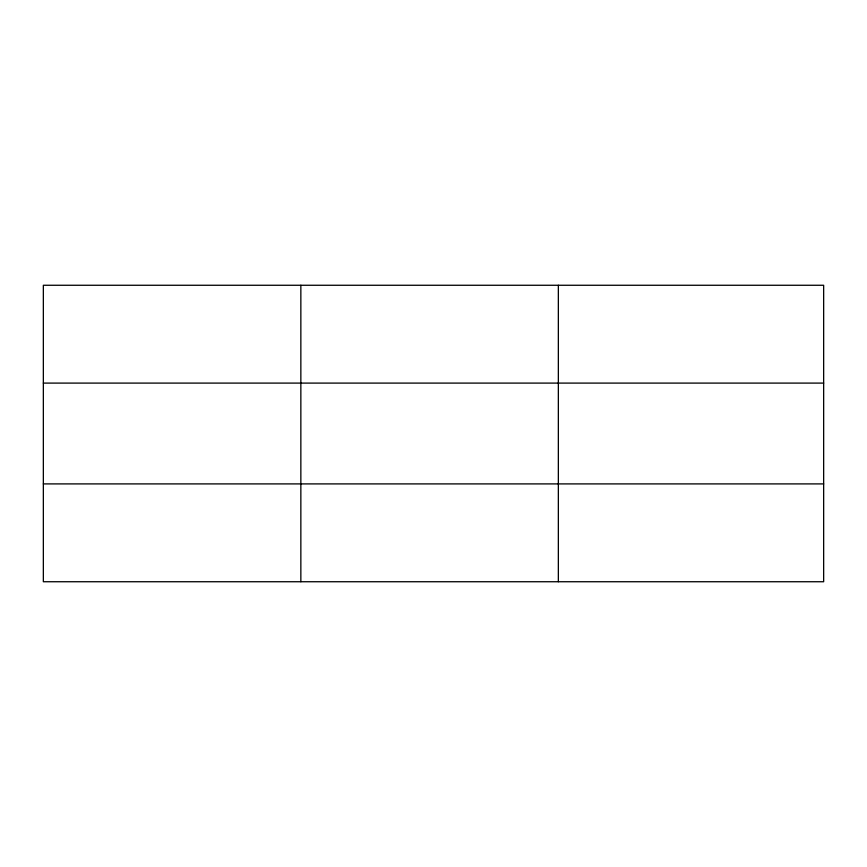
<?xml version="1.0" encoding="UTF-8"?>
<svg xmlns="http://www.w3.org/2000/svg" width="867" height="867" viewBox="0 0 867 867"><rect width="100%" height="100%" fill="white"/><g stroke="black" fill="none" stroke-linecap="round" stroke-linejoin="round"><path stroke-width="1.3" d="M300.849 581.735L300.849 285.265M558.348 581.735L558.348 285.265M823.65 483.905L823.65 581.735L43.35 581.735L43.35 285.265L823.65 285.265L823.65 483.905L43.35 483.905M43.35 383.095L823.65 383.095"/></g></svg>
